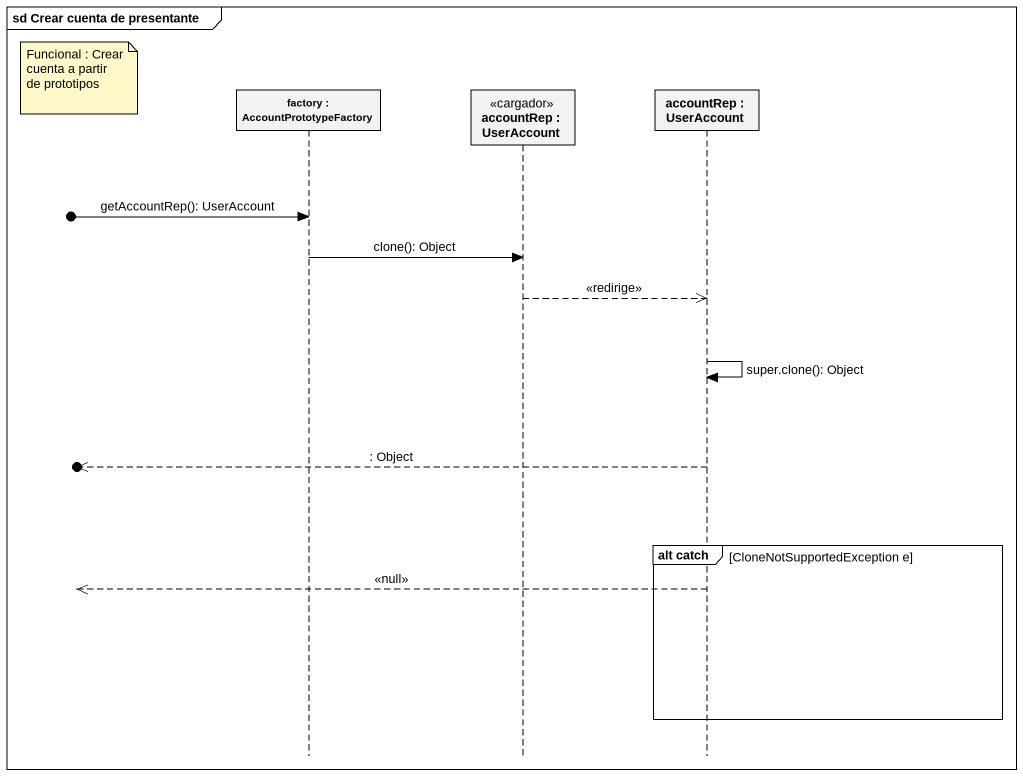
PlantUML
@startuml
mainframe sd Crear cuenta de presentante
hide footbox
participant "factory : AccountPrototypeFactory" as factory
participant "accountRep : UserAccount" as accountRep <<cargador>>
participant "accountRep : UserAccount" as accountRep_2

note left of factory : Funcional : Crear cuenta a partir de prototipos
[o-> factory : getAccountRep(): UserAccount
factory -> accountRep : clone(): Object
accountRep -->> accountRep_2 : <<redirige>>
accountRep_2 -> accountRep_2 : super.clone(): Object
[o<<-- accountRep_2 : : Object
group alt catch [CloneNotSupportedException e]
  [o<<-- accountRep_2 : <<null>>
end
@enduml
